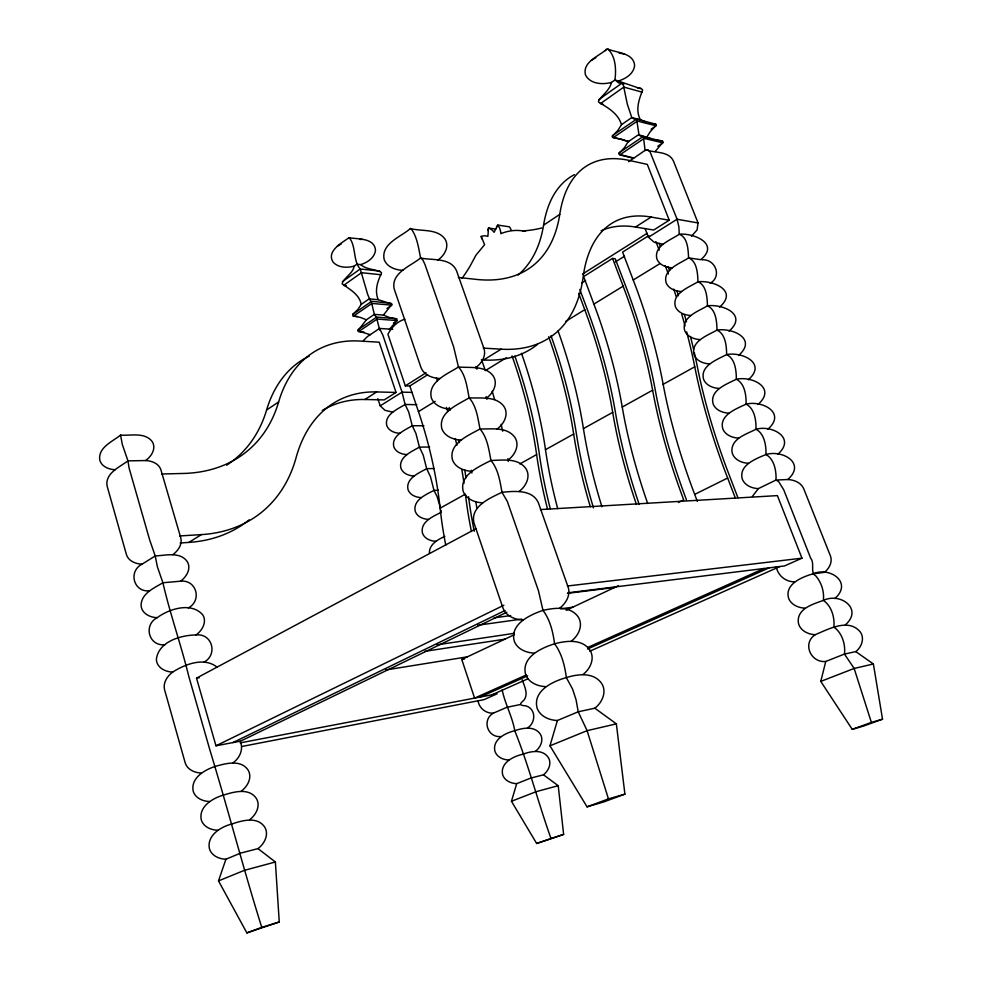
<?xml version="1.0" encoding="UTF-8"?>
<svg xmlns="http://www.w3.org/2000/svg" width="982" height="982" viewBox="0 0 982 982"><rect width="100%" height="100%" fill="white"/><g stroke="black" fill="none" stroke-linecap="round" stroke-linejoin="round"><path stroke-width="1.47" d="M429.38 553.001C429.183 544.286 437.984 539.4 444.871 536.418M815.244 634.679C801.926 643.284 810.813 663.108 825.764 661.463L844.483 654.061L855.788 651.606C861.558 647.15 864.909 638.337 860.257 631.929C848.571 617.838 828.329 629.266 815.244 634.679C807.855 634.495 799.373 630.223 798.268 622.232C797.114 608.386 813.28 604.102 823.358 600.383C824.414 591.704 821.455 582.486 815.772 575.869C809.745 572.666 815.121 563.472 810.69 558.23L783.734 489.822L778.665 481.61L776.001 480.051L758.349 488.619L752.359 496.462M487.993 230.512L488.496 228.02L495.726 229.076M855.788 651.606L873.379 663.979L882.523 719.192L863.497 726.066L852.241 729.356L820.768 681.398L825.764 661.463M594.822 708.194L616.352 723.857L624.908 794.119L603.599 801.999L587.052 806.836L549.957 745.817L557.395 720.506L578.214 711.79L594.822 708.194C602.15 702.646 607.158 691.733 601.561 683.312C593.545 672.019 577.797 673.959 566.344 677.617C552.964 681.226 532.428 690.825 537.142 708.243C540.125 716.43 549.22 720.223 557.395 720.506M543.476 774.81L558.218 785.71L563.631 834.393L536.651 843.477L511.45 801.263L516.692 783.661L530.697 778.112L543.476 774.81C548.557 770.907 552.068 763.333 548.263 757.404C542.432 748.971 530.832 751.169 522.694 754.299C513.218 756.287 499.593 763.223 502.759 775.093C504.773 780.776 511.033 783.464 516.692 783.661M216.875 667.011C203.961 656.811 184.947 664.286 172.709 672.056C165.332 672.019 156.531 667.527 156.371 659.253C158.581 641.467 180.921 635.145 196.081 634.937C202.083 630.653 207.092 622.183 202.906 615.039C191.539 601.635 169.235 608.815 157.243 617.641C149.976 617.604 141.224 613.234 141.077 605.047C141.518 593.226 154.346 587.936 162.914 582.756L180.504 581.197C186.445 577.023 191.478 568.701 187.329 561.667C180.111 551.356 165.553 555.468 155.23 555.959L142.046 564.171C135.737 563.95 128.458 561.139 126.433 554.597L107.124 486.127C104.681 473.349 119.89 466.966 127.955 460.865L145.545 460.558C151.326 456.63 156.408 448.639 152.357 441.814C145.14 431.871 130.802 435.885 120.565 435.112L122.333 444.539L127.955 460.865L129.084 468.009L149.645 539.855L155.23 555.959L157.353 566.712L162.914 582.756C170.156 614.364 181.167 645.039 188.839 676.573L210.099 750.714C228.008 809.34 243.34 868.604 261.752 927.376L246.863 932.9L218.507 880.903L225.921 859.238L240.467 853.149L257.996 848.62C264.281 843.894 269.203 834.835 264.833 827.286C257.505 816.103 242.358 820.424 232.083 823.935C221.06 826.648 206.551 835.351 209.448 848.779C211.535 855.764 219.146 859.054 225.921 859.238M611.455 82.439C602.543 84.808 590.157 84.17 585.468 74.914C582.179 61.817 599.069 56.232 606.508 49.321L607.907 49.1C615.886 56.514 616.217 69.673 614.99 79.91L611.455 82.439C609.748 90.283 602.175 94.996 598.455 101.134A2.872 2.578 11.1 0 0 598.787 102.251C607.833 107.676 618.329 113.581 621.471 124.677L617.825 130.446L612.154 136.461A1.399 1.264 12.2 0 0 612.424 137.185L629.278 141.482M383.459 315.087L392.027 304.089L378.254 299.694C374.387 290.93 377.505 281.331 381.495 273.34A2.504 2.332 0.2 0 0 381.249 272.345C375.222 268.921 366.421 269.78 360.701 264.612L356.908 264.195L354.195 266.134C352.931 273.683 344.019 277.44 342.08 283.798C349.432 289.236 359.216 294.146 361.253 304.359L357.792 309.588L352.784 314.326L353.029 315.958L360.333 317.395L366.409 319.776L374.351 314.375L383.459 315.087L389.473 317.53L396.826 318.929L397.121 320.562L389.253 329.486M348.77 238.38L349.04 237.705C357.779 239.313 374.78 237.693 375.492 250.447C374.498 257.922 367.354 262.525 360.701 264.612M645.837 122.001L640.374 119.73C635.219 110.107 639 99.366 642.596 90.246A2.86 2.553 12.6 0 0 642.081 89.19L614.99 79.91L618.537 82.819L624.098 83.9M652.576 139.039L638.533 134.706L628.149 141.764L624.503 147.57L618.82 153.622A1.399 1.264 12.8 0 0 619.09 154.358L633.12 157.82M647.089 136.756L649.912 132.128L656.332 125.009A1.399 1.252 13.7 0 0 656.037 124.297L636.545 119.043L634.237 119.141L631.782 117.558L627.302 104.141L623.398 85.299A2.946 0.786 75.9 0 0 622.981 84.157L622.183 83.004L598.848 99.563M366.409 319.776L357.755 330.873L370.46 334.727M655.129 151.535L663.108 142.071A1.399 1.264 14.3 0 0 662.813 141.347L641.504 136.498L639.037 135.16L636.618 119.117L612.375 135.676M496.438 227.038L497.837 225.087L509.388 226.817A15.884 12.189 -81.8 0 1 511.291 230.267M605.342 50.708L606.508 49.321M363.401 340.558L367.501 336.507L379.543 328.43L392.751 329.338M845.306 624.908C863.509 609.073 840.531 592.158 823.358 600.383C831.607 606.017 834.847 617.469 833.878 627.068C842.114 632.862 845.6 644.327 844.483 654.061L854.144 668.46L871.39 722.421L852.241 729.356M834.798 598.541C853.125 582.621 830.048 566.307 812.912 573.844C802.257 576.937 784.176 584.069 788.718 598.59C791.345 604.937 798.476 607.87 804.97 608.153M379.85 271.093L360.259 268.994C352.882 260.942 356.306 247.047 349.58 238.025L349.04 237.705C341.908 242.836 325.828 251.282 333.291 262.354C338.63 267.902 347.211 268 354.195 266.134M535.546 751.23C540.579 747.363 544.016 739.888 540.247 734.045C534.453 725.673 522.915 727.858 514.764 730.731C505.448 732.891 491.872 739.728 495.002 751.525C496.99 757.134 503.152 759.798 508.737 760.007M748.456 463.258C741.361 463.062 732.989 459.195 731.921 451.425C731.16 438.23 746.934 434.118 756.005 429.22C764.512 433.798 766.267 445.656 765.96 454.531C774.442 459.269 776.418 471.065 776.001 480.051L787.736 479.523C806.357 463.32 782.544 449.486 765.96 454.531C756.214 458.655 738.12 465.223 742.392 479.388C744.994 485.587 752.028 488.336 758.349 488.619M527.592 727.895C535.902 722.789 536.197 708.771 525.886 705.898C519.22 705.285 518.901 704.524 523.983 700.117C528.697 693.795 524.314 686.148 522.191 679.789M583.013 674.474C590.305 669.012 595.325 658.21 589.765 649.863C581.761 638.656 566.098 640.718 554.597 643.811C541.548 647.813 521 657.179 525.64 674.487C528.611 682.625 537.657 686.344 545.759 686.627M777.744 454.285C796.427 438.009 772.417 424.715 756.005 429.22C756.214 420.468 754.655 408.537 746.136 404.13C736.758 408.659 718.701 415.03 722.85 429.024C725.44 435.161 732.4 437.825 738.648 438.107M767.85 429.244C786.582 412.919 762.363 400.128 746.136 404.13C746.246 395.488 744.884 383.483 736.34 379.248C727.146 383.962 709.114 390.235 713.202 404.154C715.78 410.255 722.715 412.894 728.926 413.177M571.328 641.111C578.57 635.747 583.627 625.055 578.103 616.782C570.1 605.649 554.511 607.833 542.985 610.374C530.255 614.757 509.695 623.901 514.249 641.099C517.207 649.176 526.205 652.821 534.245 653.116M758.03 404.412C776.823 388.037 752.384 375.738 736.34 379.248C736.365 370.73 735.174 358.626 726.631 354.576C717.609 359.473 699.614 365.66 703.64 379.494C706.205 385.558 713.116 388.16 719.278 388.442M559.777 608.116C565.939 603.329 570.812 595.166 568.161 587.236L538.455 503.005C532.526 489.061 514.04 491.147 501.974 492.289C490.362 497.948 469.752 506.356 474.048 523.16L502.993 608.067C505.939 616.082 514.887 619.667 522.854 619.961M748.284 379.788C767.151 363.365 742.478 351.556 726.631 354.576C726.57 346.167 725.563 333.978 716.995 330.099C708.169 335.181 690.174 341.282 694.151 355.042C696.704 361.069 703.591 363.635 709.716 363.929M738.636 355.374C757.552 338.888 732.646 327.546 716.995 330.099C716.848 321.826 716.013 309.539 707.445 305.832C698.791 311.098 680.833 317.1 684.736 330.787C687.29 336.789 694.139 339.306 700.227 339.6M249.624 819.737C255.872 815.072 260.807 806.099 256.462 798.599C249.158 787.527 234.084 791.811 223.786 794.99C212.996 797.998 198.425 806.492 201.285 819.872C203.372 826.807 210.946 830.06 217.685 830.244M729.049 331.155C748.038 314.633 722.875 303.745 707.445 305.832C707.224 297.669 706.537 285.283 697.981 281.76C689.499 287.198 671.553 293.115 675.407 306.728C677.948 312.693 684.761 315.185 690.812 315.48M241.327 791.124C247.538 786.508 252.497 777.609 248.176 770.17C240.872 759.196 225.872 763.468 215.561 766.304C204.993 769.606 190.373 777.904 193.209 791.234C195.283 798.121 202.832 801.324 209.51 801.508M719.548 307.133C738.611 290.562 713.19 280.115 697.981 281.76C697.662 273.72 697.134 261.212 688.578 257.898C680.268 263.495 662.359 269.338 666.152 282.877C668.681 288.806 675.469 291.261 681.483 291.556M233.115 762.756C239.78 758.006 243.867 749.045 240.124 741.214M518.95 491.528C525.971 486.544 531.139 476.344 525.775 468.402C517.772 457.6 502.44 460.263 490.926 460.46C479.609 466.45 458.999 474.662 463.209 491.368C466.106 499.175 474.883 502.538 482.628 502.845M441.004 510.37L441.335 512.285C433.443 516.151 419.719 521.982 422.53 533.324C424.47 538.713 430.497 541.07 435.824 541.291M710.133 283.307C722.421 276.347 715.203 258.696 701.958 259.813M507.952 460.104C514.912 455.206 520.104 445.104 514.777 437.223C506.773 426.483 491.466 429.244 479.989 428.974C468.979 435.272 448.344 443.312 452.481 459.907C455.366 467.653 464.105 470.967 471.79 471.286M438.34 490.227L433.983 490.411C426.237 494.437 412.501 500.169 415.276 511.462C417.215 516.827 423.217 519.159 428.52 519.38M497.064 428.999C503.975 424.175 509.192 414.171 503.901 406.364C495.885 395.697 480.615 398.532 469.163 397.82C458.447 404.412 437.812 412.28 441.875 428.778C444.748 436.474 453.426 439.727 461.061 440.046M628.627 161.699L646.021 149.73L648.022 149.89L650.17 152.112L677.089 219.244L678.881 226.805L679.262 234.219C693.771 232.918 720.039 243.659 700.78 259.678L688.578 257.898C688.198 249.98 687.805 237.349 679.262 234.219C671.123 239.989 653.239 245.745 656.97 259.211C659.487 265.103 666.25 267.534 672.228 267.828M433.958 468.5L426.679 468.696C419.068 472.87 405.333 478.516 408.07 489.76C409.997 495.1 415.987 497.408 421.253 497.616M429.637 447.019L419.437 447.129C411.961 451.45 398.213 457.011 400.914 468.218C402.841 473.52 408.807 475.804 414.048 476.025M203.961 662.163C218.078 654.724 212.321 633.157 196.081 634.937M486.274 398.226C493.148 393.475 498.39 383.569 493.124 375.824C485.108 365.218 469.862 368.14 458.459 366.973C448.025 373.872 427.379 381.568 431.368 397.968C434.228 405.603 442.87 408.807 450.443 409.126M172.709 672.056C167.394 676.058 162.791 682.711 164.546 689.646L185.193 762.842C187.267 769.692 194.78 772.846 201.42 773.043M423.917 425.771L412.244 425.722C404.915 430.19 391.143 435.664 393.819 446.822C395.734 452.101 401.687 454.359 406.892 454.58M416.785 404.682L405.1 404.474C397.906 409.077 384.122 414.465 386.773 425.574C388.688 430.84 394.604 433.062 399.797 433.283M475.607 367.759C481.475 363.487 486.434 356 483.966 348.536L456.507 270.701C450.456 257.174 432.178 260.623 420.591 257.971C411.188 265.852 390.529 272.971 394.224 289.039L420.971 367.477C423.819 375.063 432.411 378.205 439.924 378.524M157.243 617.641C143.09 624.933 148.687 646.524 164.939 644.732M188.262 607.944C202.292 600.689 196.547 579.392 180.504 581.197M172.82 554.683C177.963 550.902 182.517 544.556 180.786 537.878L160.925 469.862C158.875 463.479 151.719 460.791 145.545 460.558M142.046 564.171C127.955 571.303 133.552 592.612 149.608 590.796M437.886 260.034C444.551 255.615 449.891 246.163 444.772 238.7C436.671 228.389 421.523 231.58 410.378 228.56C401.245 236.699 380.586 243.671 384.208 259.653C387.018 267.043 395.451 270.001 402.767 270.332M691.512 236.232L697.073 229.911L698.055 222.963L673.382 160.888C668.472 150.7 654.749 153.315 646.021 149.73M120.565 435.112C112.709 441.434 97.464 447.669 99.857 460.411C101.87 466.806 109.039 469.482 115.189 469.715M342.387 281.699L360.259 268.994L367.649 294.355L370.57 301.167L391.241 303.328M361.253 304.359L369.146 298.896L378.254 299.694M621.471 124.677L631.782 117.558L640.374 119.73M352.784 314.326L371.27 301.597L374.351 314.375L376.192 317.076L396.47 318.72M386.957 308.495L391.892 305.144L371.896 303.45L353.373 316.167L357.46 316.486M651.078 129.231L656.148 125.794L637.355 121.081L613.136 137.726L621.127 139.1L628.149 141.764M357.927 329.805L376.523 317.211L379.58 329.94M619.041 152.824L643.357 136.351L645.1 150.577M393.401 323.041L397.121 320.562L377.149 319.064L358.516 331.671L363.978 332.026M657.817 146.269L662.924 142.869L644.18 138.401L619.814 154.886L633.55 158.311M226.67 465.198A200.745 135.663 49.3 0 0 266.601 409.997L278.63 401.969A178.871 112.206 60.5 0 1 359.805 341.049L379.199 342.202L396.053 392.444L384.208 399.907L364.838 399.502A179.473 114.575 62.2 0 0 322.243 410.501M518.042 275.046A235.128 121.842 52.9 0 0 543.562 225.185L559.752 214.383A206.257 96.764 60.3 0 1 629.032 160.397L647.298 164.375L669.233 220.226L653.693 230.021L635.477 227.026A207.018 99.783 61.4 0 0 601.156 230.77M364.838 399.502L376.707 391.941L396.053 392.444M635.477 227.026L651.127 217.059L669.233 220.226M404.854 319.224A35.941 26.661 -87.2 0 0 387.939 334.285L405.32 385.852L426.016 372.804M582.461 274.113L647.101 233.335M405.32 385.852L409.813 385.987L427.649 374.768M686.393 499.691L682.895 490.239A343.774 148.122 63.4 0 1 662.973 425.439L660.8 416.491A343.774 148.122 63.4 0 1 655.301 390.271A470.746 277.661 54.4 0 0 625.816 286.486L615.26 258.769L612.572 258.401L583.664 276.605L597.081 312.669A463.811 282.448 54 0 1 615.162 372.865L617.15 381.446A463.811 282.448 54 0 1 622.232 407.051A340.005 151.977 63.6 0 0 647.715 503.533M648.869 235.57L622.588 252.104L636.52 288.696A475.043 277.894 54.4 0 1 655.51 349.727L657.645 358.405A475.043 277.894 54.4 0 1 663.157 384.33A345.971 147.546 63.4 0 0 694.679 494.4L697.343 501.397M392.739 412.145L385.018 410.329L380.218 405.848L402.031 392.137L411.974 392.395M663.046 244.285L654.159 242.235L648.451 237.239L677.089 219.244L698.055 222.963M581.688 283.049L585.579 280.619M615.383 261.936L624.466 256.241M180.123 542.985L188.839 542.408L201.445 534.601A202.93 138.879 51.1 0 0 296.134 457.526A180.676 114.108 62.1 0 1 376.707 391.941M651.127 217.059A208.614 98.666 61.4 0 0 583.148 276.936A238.393 124.333 54.2 0 1 501.127 349.175L483.623 360.001A236.318 125.5 54 0 0 537.584 344.338M337.391 246.237L341.441 243.745M591.336 60.418L595.804 57.68M445.754 545.194A313.246 168.965 64.5 0 1 440.12 508.185C436.548 475.313 429.036 442.919 418.467 411.605L435.173 401.368M506.565 357.62L485.366 370.607L481.462 359.522M565.571 321.458L584.769 309.698L578.656 293.274M593.938 304.076L623.14 286.179L612.572 258.401M633.255 279.98L659.794 263.716M440.12 508.185L465.419 494.142A316.99 166.879 64.4 0 0 471.409 531.495M519.809 463.934L536.626 454.592A440.709 290.181 53.2 0 0 532.404 429.662L530.685 421.315A440.709 290.181 53.2 0 0 514.458 362.874L512.015 355.889M557.715 508.664A328.774 159.698 63.9 0 1 545.489 449.682L573.672 434.032A450.64 287.125 53.6 0 0 569.081 408.794L567.24 400.349A450.64 287.125 53.6 0 0 550.227 341.135L548.656 336.74M601.929 506.749A334.334 155.978 63.8 0 1 583.431 428.606L612.694 412.354A461.209 283.43 53.9 0 0 607.711 386.81L605.747 378.266A461.209 283.43 53.9 0 0 587.887 318.254L584.769 309.698M622.232 407.051L652.625 390.185A472.133 279.121 54.3 0 0 647.224 364.334L645.125 355.68A472.133 279.121 54.3 0 0 626.369 294.87L623.14 286.179M663.157 384.33L694.753 366.789A483.807 273.978 54.6 0 0 688.898 340.619L686.651 331.855M506.847 612.24L240.529 741.14L215.979 745.792L196.51 678.12L476.135 528.647M678.427 502.465L683.705 499.85A344.437 148.712 63.4 0 1 652.625 390.185M694.679 494.4L727.637 478.038A350.562 143.973 63.2 0 1 694.753 366.789M215.979 745.792L503.876 605.231M232.869 742.588L505.067 610.497M526.315 674.953L474.588 698.116L461.773 659.462L514.507 634.63M566.197 610.288L618.464 585.677M587.85 647.396L764.033 568.492M480.112 697.06L527.58 675.849M587.592 649.004L769.066 567.866M491.982 694.802L528.316 678.611M589.801 651.213L779.855 566.528M540.468 509.572L777.388 495.615L801.963 558.181L784.495 565.951L568.075 592.772M478.05 700.608C478.958 708.145 485.746 713.435 493.185 713.214L506.896 707.298L519.736 704.659M218.507 880.903L244.383 870.347L275.377 861.987L279.256 921.988L246.863 932.9M549.957 745.817L587.101 730.669L616.352 723.857M511.45 801.263L536.381 791.602L558.218 785.71M820.768 681.398L854.144 668.46L873.379 663.979M618.574 80.917C625.853 78.707 633.881 73.65 634.618 65.352C633.415 52.635 616.733 52.918 607.907 49.1M587.052 806.836L608.459 798.906L624.908 794.119M536.651 843.477L563.631 834.393M261.752 927.376L279.256 921.988M871.39 722.421L882.523 719.192M241.756 746.492L483.991 699.65L497.101 693.82L240.222 742.871M461.773 659.462L464.547 659.008M385.742 669.957L467.285 656.86M424.69 651.361L504.871 639.172M437.113 644.818L514.114 633.353M196.51 678.12L199.321 677.703M477.743 625.227L521.798 619.102M494.007 617.85L510.677 615.591M560.673 608.828L572.801 607.183M812.936 573.893L824.438 572.346C829.201 568.504 832.773 561.986 830.404 555.861L803.718 488.741C801.079 482.555 794.057 479.805 787.736 479.523M567.461 593.349L614.634 587.482M567.449 586.009L801.963 558.181M179.669 535.951L201.445 534.601M410.378 228.56L410.979 228.524C417.227 236.822 418.541 247.992 420.591 257.971L422.886 260.021L424.911 264.367L453.61 346.732L458.459 366.973C465.787 375.026 467.051 387.387 469.163 397.82C476.491 406.069 477.927 418.393 479.989 428.974C487.317 437.42 488.938 449.731 490.926 460.46C498.242 469.101 500.047 481.389 501.974 492.289L507.326 501.421L538.467 590.783L542.985 610.374C550.202 619.838 553.001 632.187 554.597 643.811C561.79 653.46 564.822 665.833 566.344 677.617L572.567 689.057L576.041 699.687L578.214 711.79L587.101 730.669L608.459 798.906M161.6 473.999L183.389 473.459A202.206 135.295 49.5 0 0 278.63 401.969M359.891 239.436L362.321 239.399M483.23 348.107L501.127 349.175M653.656 123.622L655.313 123.781M662.077 140.831L657.179 140.193M346.265 285.627L343.602 285.381L361.511 272.701L381.102 274.764M640.657 88.147L637.257 87.705M794.708 581.835C785.809 581.97 777.793 575.661 776.283 566.724M458.312 277.44L476.319 279.391A237.178 120.688 53.1 0 0 559.752 214.383M500.967 736.549C487.538 737.936 481.646 720.113 493.185 713.214M461.97 278.409A138.401 99.845 -81.7 0 0 470.034 266.196L475.951 255.185L484.605 244.678L481.229 236.429A15.957 12.177 -82.6 0 1 487.894 236.38L488.496 228.02A15.982 12.177 -82.2 0 1 494.069 232.317L497.837 225.087A16.019 12.226 -81.9 0 1 500.808 232.636L500.894 233.704L501.937 233.237A64.861 50.463 -83.9 0 1 522.633 230.88L525.505 231.298M619.09 53.114L624.184 54.01M648.857 122.811L650.415 123.143M654.073 139.481L655.608 139.861M602.96 104.288L600.432 103.638L623.803 87.103L642.265 92.185M379.543 328.43L382.931 335.353L402.031 392.137L405.1 404.474L408.733 412.059L412.244 425.722L415.938 433.504L419.437 447.129L423.205 455.108L426.679 468.696L430.521 476.859L433.983 490.411L437.137 496.622L440.55 508.21M257.996 848.62L275.377 861.987M659.118 243.475L660.211 246.298M655.915 241.658L659.204 250.115M645.137 228.72L648.451 237.239M737.924 497.727L726.643 468.316A349.874 143.384 63.2 0 1 705.677 402.546L703.345 393.475A349.874 143.384 63.2 0 1 697.392 366.937A482.346 272.505 54.7 0 0 694.299 352.452M727.637 478.038L735.285 497.874M665.195 265.606L666.95 270.21A483.807 273.978 54.6 0 1 668.349 273.99M579.834 289.457L587.482 309.956A459.883 281.994 54 0 1 615.419 412.391A337.98 152.382 63.6 0 0 620.489 438.291L622.527 447.129A337.98 152.382 63.6 0 0 639.172 504.355M558.071 330.995L559.654 335.414A453.267 286.253 53.7 0 1 576.876 394.825L578.754 403.295A453.267 286.253 53.7 0 1 583.431 428.606M476.025 366.433L476.982 369.183M521.479 353.324L523.013 357.681A443.078 289.494 53.3 0 1 539.425 416.307L541.18 424.666A443.078 289.494 53.3 0 1 545.489 449.682M436.474 377.947L437.469 380.82M409.813 385.987L418.467 411.605M502.158 689.855C505.067 703.996 512.309 716.467 514.764 730.731C528.832 765.739 538.148 802.515 550.927 838.309M377.825 398.631L380.218 405.848M481.229 236.429L481.732 238.822M547.502 508.971A327.472 160.532 64 0 1 536.626 454.592M514.813 356.098A439.494 288.769 53.3 0 1 539.413 454.543A326.871 159.931 64 0 0 543.709 479.817L545.489 488.422A326.871 159.931 64 0 0 550.301 508.811M492.154 391.217A433.492 292.133 52.9 0 1 494.609 399.478M501.115 424.298A433.492 292.133 52.9 0 1 502.686 431.196M507.866 458.717A433.492 292.133 52.9 0 1 508.295 461.466M673.701 289.101A483.807 273.978 54.6 0 1 676.23 296.662M681.729 314.277A483.807 273.978 54.6 0 1 685.068 325.999M668.165 266.785A482.346 272.505 54.7 0 1 669.589 270.553M676.77 290.672A482.346 272.505 54.7 0 1 678.452 295.705M684.356 314.535A482.346 272.505 54.7 0 1 686.479 321.851M690.432 336.458A482.346 272.505 54.7 0 1 693.636 349.555M541.794 227.959A150.835 113.765 -75.7 0 1 522.633 230.88M449.253 407.481A420.787 293.458 52.5 0 1 450.112 410.181M458.41 439.924A420.787 293.458 52.5 0 1 459.06 442.637M464.67 469.715A420.787 293.458 52.5 0 1 466.02 477.829M446.454 407.432A421.904 294.809 52.3 0 1 447.731 411.483M455.267 438.586A421.904 294.809 52.3 0 1 456.888 445.374M461.859 469.789A421.904 294.809 52.3 0 1 464.007 483.34M474.245 531.287A316.425 166.277 64.4 0 1 473.41 527.064L471.863 518.68A316.425 166.277 64.4 0 1 468.561 496.72M550.976 335.709A449.375 285.701 53.7 0 1 576.422 434.019A332.284 156.347 63.8 0 0 581.098 459.601L583.001 468.316A332.284 156.347 63.8 0 0 593.459 507.841M486.127 396.581A429.932 291.359 52.9 0 1 486.949 399.318M471.47 470.292A424.187 294.33 52.5 0 1 471.9 473.017M476.908 508.492A318.278 166.142 64.3 0 1 475.816 501.569M636.446 504.527A338.606 152.983 63.6 0 1 612.694 412.354M590.305 506.712A332.898 156.96 63.8 0 1 573.672 434.032M543.562 225.185A204.686 97.869 60.3 0 1 574.433 174.649M266.601 409.997A177.693 112.684 60.5 0 1 309.244 356.122M249.158 519.846A201.445 139.235 50.9 0 1 188.839 542.408"/></g></svg>
